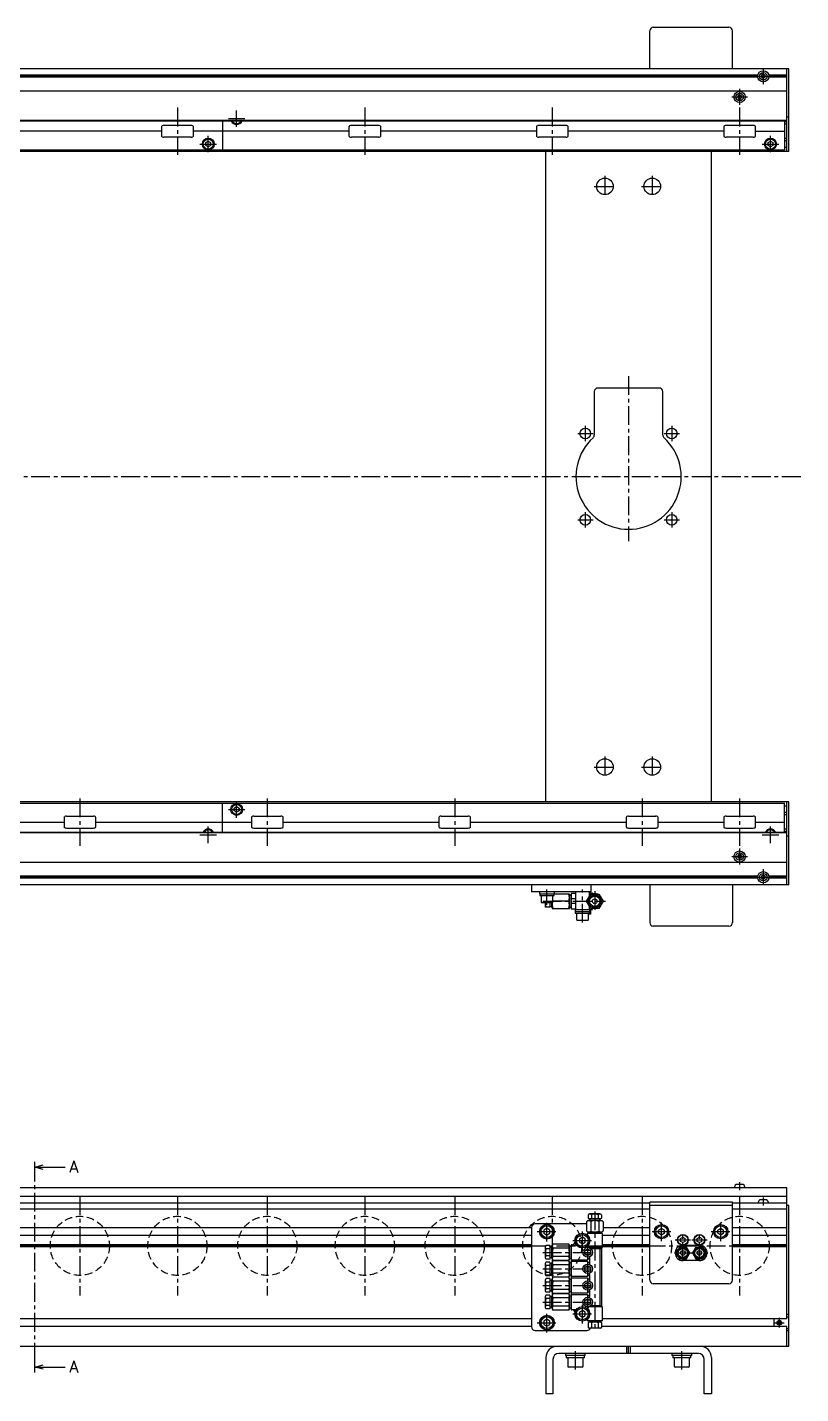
# Model space of a CAD drawing. Extents: x -10 to 4174, y -8 to 1201.
# Drawn here: x 2663 to 3317, y 28 to 1183 of the extents above; entities that cross this region are included whole.
import ezdxf

# ---------------------------------------------------------------- set-up
doc = ezdxf.new("R2010")
doc.units = 0
doc.header["$LTSCALE"] = 0.5
doc.linetypes.add('CENTER', pattern=[50.8, 31.75, -6.35, 6.35, -6.35])
doc.linetypes.add('DASHED', pattern=[19.05, 12.7, -6.35])
for name, color, linetype in [('MSM_CENTER', 1, 'CENTER'), ('MSM_CONTINUOUS', 7, 'CONTINUOUS'), ('MSM_DASHED', 4, 'DASHED'), ('MSM_PART_NUMBER', 7, 'CONTINUOUS')]:
    doc.layers.add(name, color=color, linetype=linetype)
doc.styles.get("Standard").update_dxf_attribs({"font": 'txt.shx', "height": 10, "bigfont": 'bigfont.shx'})

# ---------------------------------------------------------------- blocks, each defined once
blk = doc.blocks.new('*U88')
at = {"layer": 'MSM_PART_NUMBER'}
blk.add_text('A', height=10, dxfattribs=at).set_placement((2698.2, 214.9))
blk = doc.blocks.new('*U89')
at = {"layer": 'MSM_PART_NUMBER'}
blk.add_text('A', height=10, dxfattribs=at).set_placement((2698.2, 45.9))

msp = doc.modelspace()

# ---------------------------------------------------------------- linework, layer by layer
at = {"layer": 'MSM_CENTER'}
for p, q in [((3285.1, 1148.8), (3285.1, 1135.3)), ((3278.4, 1142), (3291.9, 1142)), ((3258.4, 1124.5), (3271.9, 1124.5)), ((3265.1, 1131.3), (3265.1, 1117.8)), ((2789.6, 1115.5), (2789.6, 1075.5)), ((2839.7, 1099.2), (2839.7, 1113.2)), ((2948.1, 1115.5), (2948.1, 1075.5)), ((3106.6, 1115.5), (3106.6, 1075.5)), ((3265.1, 1115.5), (3265.1, 1075.5)), ((2832.7, 1106.2), (2846.7, 1106.2)), ((2815.7, 1077.7), (2815.7, 1091.7)), ((3291.2, 1077.7), (3291.2, 1091.7)), ((2808.7, 1084.7), (2822.7, 1084.7)), ((3284.2, 1084.7), (3298.2, 1084.7)), ((3151.2, 1057.9), (3151.2, 1039.9)), ((3191.2, 1057.9), (3191.2, 1039.9)), ((3142.2, 1048.9), (3160.2, 1048.9)), ((3182.2, 1048.9), (3200.2, 1048.9)), ((3171.2, 888.4), (3171.2, 748.9)), ((3134.6, 846.4), (3134.6, 833.4)), ((3207.7, 846.4), (3207.7, 833.4)), ((3128.2, 839.9), (3141.2, 839.9)), ((3201.2, 839.9), (3214.2, 839.9)), ((3316.8, 803.4), (359.7, 803.4)), ((3128.2, 766.9), (3141.2, 766.9)), ((3134.6, 773.4), (3134.6, 760.4)), ((3201.2, 766.9), (3214.2, 766.9)), ((3207.7, 773.4), (3207.7, 760.4)), ((3151.2, 566.9), (3151.2, 548.9)), ((3191.2, 566.9), (3191.2, 548.9)), ((3142.2, 557.9), (3160.2, 557.9)), ((3182.2, 557.9), (3200.2, 557.9)), ((2707.1, 531.3), (2707.1, 491.3)), ((2832.7, 522), (2846.7, 522)), ((2839.7, 515), (2839.7, 529)), ((2865.6, 531.3), (2865.6, 491.3)), ((3024.1, 531.3), (3024.1, 491.3)), ((3182.6, 531.3), (3182.6, 491.3)), ((3265.1, 531.3), (3265.1, 491.3)), ((2808.7, 500.5), (2822.7, 500.5)), ((2815.7, 493.5), (2815.7, 507.5)), ((3284.2, 500.5), (3298.2, 500.5)), ((3291.2, 493.5), (3291.2, 507.5)), ((3265.1, 489), (3265.1, 475.5)), ((3258.4, 482.2), (3271.9, 482.2)), ((3278.4, 464.7), (3291.9, 464.7)), ((3285.1, 471.5), (3285.1, 458)), ((3102.1, 441.3), (3102.1, 454.4)), ((3132.1, 426.3), (3132.1, 454.4)), ((3142.6, 452.9), (3142.6, 435.9)), ((3098.6, 444.4), (3151.6, 444.4)), ((2669.1, 55), (2669.1, 215)), ((3265.1, 206.8), (3265.1, 200)), ((2707.1, 195), (2707.1, 111)), ((2789.6, 195), (2789.6, 111)), ((2865.6, 195), (2865.6, 111)), ((2948.1, 195), (2948.1, 111)), ((3024.1, 195), (3024.1, 111)), ((3106.6, 195), (3106.6, 111)), ((3182.6, 195), (3182.6, 111)), ((3265.1, 195), (3265.1, 111)), ((3285.1, 193.8), (3285.1, 187)), ((3142.6, 182), (3142.6, 81.5)), ((3093.9, 165), (3110.4, 165)), ((3102.1, 156.7), (3102.1, 173.3)), ((3132.1, 149.2), (3132.1, 165.8)), ((3191, 165), (3207.2, 165)), ((3199.1, 156.9), (3199.1, 173.1)), ((3217.1, 140), (3217.1, 164.6)), ((3231.1, 140), (3231.1, 164.6)), ((3241, 165), (3257.2, 165)), ((3249.1, 156.9), (3249.1, 173.1)), ((367.1, 153), (3307.1, 153)), ((3123.9, 157.5), (3140.4, 157.5)), ((3136.6, 141.5), (3136.6, 153.5)), ((3210.6, 158), (3223.7, 158)), ((3224.6, 158), (3237.7, 158)), ((3098.6, 147.5), (3142.6, 147.5)), ((3136.6, 127.5), (3136.6, 139.5)), ((3210.1, 147), (3238.2, 147)), ((3098.6, 133.5), (3142.6, 133.5)), ((3098.6, 119.5), (3142.6, 119.5)), ((3136.6, 113.5), (3136.6, 125.5)), ((3098.6, 105.5), (3142.6, 105.5)), ((3136.6, 99.5), (3136.6, 111.5)), ((3102.1, 79.7), (3102.1, 96.3)), ((3123.9, 95.5), (3140.4, 95.5)), ((3132.1, 87.2), (3132.1, 103.8)), ((3093.9, 88), (3110.4, 88)), ((3294.7, 88), (3302.7, 88)), ((3298.7, 84), (3298.7, 92)), ((3126.2, 48.4), (3126.2, 64)), ((3216.2, 48.4), (3216.2, 64))]:
    msp.add_line(p, q, dxfattribs=at)
at = {"layer": 'MSM_CONTINUOUS'}
for p, q in [((3189.1, 1148.4), (3189.1, 1180.4)), ((3192.1, 1183.4), (3256.1, 1183.4)), ((3259.1, 1148.4), (3259.1, 1180.4)), ((3306.7, 1148.4), (370.6, 1148.4)), ((3305.1, 1148.3), (372.1, 1148.3)), ((3305.1, 1078.4), (3305.1, 1148.4)), ((3306.7, 1078.4), (3306.7, 1148.4)), ((3280.5, 1142.9), (396.8, 1142.9)), ((3280.5, 1141.2), (396.8, 1141.2)), ((3280.4, 1142), (396.9, 1142)), ((3285.1, 1143.8), (3283.7, 1142.9)), ((3283.7, 1142.9), (3283.7, 1141.2)), ((3283.7, 1141.2), (3285.1, 1140.3)), ((3286.7, 1142.9), (3285.1, 1143.8)), ((3285.1, 1140.3), (3286.7, 1141.2)), ((3286.7, 1141.2), (3286.7, 1142.9)), ((3305.1, 1142.9), (3289.8, 1142.9)), ((3305.1, 1141.2), (3289.8, 1141.2)), ((3305.1, 1142), (3289.9, 1142)), ((3305.1, 1129.5), (372.1, 1129.5)), ((3264.3, 1126), (3263.4, 1124.5)), ((3263.4, 1124.5), (3264.3, 1123)), ((3264.3, 1126), (3266, 1126)), ((3264.3, 1123), (3266, 1123)), ((3266.9, 1124.5), (3266, 1126)), ((3266, 1123), (3266.9, 1124.5)), ((3305.1, 1104.1), (372.1, 1104.1)), ((3305.1, 1104.5), (422.2, 1104.5)), ((2776.2, 1099.5), (2776.2, 1091.5)), ((2801.1, 1100.5), (2778.2, 1100.5)), ((2803.1, 1091.5), (2803.1, 1099.5)), ((2827.7, 1104.1), (2827.7, 1079.4)), ((2839.7, 1103.9), (2839.3, 1104.1)), ((2840, 1104.1), (2839.7, 1103.9)), ((2934.7, 1099.5), (2934.7, 1091.5)), ((2959.6, 1100.5), (2936.7, 1100.5)), ((2961.6, 1091.5), (2961.6, 1099.5)), ((3093.2, 1099.5), (3093.2, 1091.5)), ((3118.1, 1100.5), (3095.2, 1100.5)), ((3120.1, 1091.5), (3120.1, 1099.5)), ((3251.7, 1099.5), (3251.7, 1091.5)), ((3276.6, 1100.5), (3253.7, 1100.5)), ((3278.6, 1091.5), (3278.6, 1099.5)), ((3303.2, 1104.1), (3303.2, 1079.4)), ((3305.1, 1103.4), (3303.2, 1103.4)), ((3305.1, 1101.4), (3303.2, 1101.4)), ((3306.7, 1107.4), (3305.1, 1107.4)), ((2776.2, 1095.5), (2644.6, 1095.5)), ((2801.1, 1090.5), (2778.2, 1090.5)), ((2934.7, 1095.5), (2803.1, 1095.5)), ((2813.7, 1085.9), (2815.7, 1087.1)), ((2815.7, 1087.1), (2817.7, 1085.9)), ((2959.6, 1090.5), (2936.7, 1090.5)), ((3093.2, 1095.5), (2961.6, 1095.5)), ((3118.1, 1090.5), (3095.2, 1090.5)), ((3251.7, 1095.5), (3120.1, 1095.5)), ((3276.6, 1090.5), (3253.7, 1090.5)), ((3278.6, 1095.5), (3303.2, 1095.5)), ((3289.2, 1085.9), (3291.2, 1087.1)), ((3291.2, 1087.1), (3293.2, 1085.9)), ((3305.1, 1089.4), (3303.2, 1089.4)), ((3305.1, 1087.4), (3303.2, 1087.4)), ((3303.2, 1079.4), (450.2, 1079.4)), ((3306.7, 1078.4), (450.2, 1078.4)), ((2813.7, 1083.6), (2813.7, 1085.9)), ((2815.7, 1082.4), (2813.7, 1083.6)), ((2817.7, 1083.6), (2815.7, 1082.4)), ((2817.7, 1085.9), (2817.7, 1083.6)), ((3101.2, 528.4), (3101.2, 1078.4)), ((3241.2, 528.4), (3241.2, 1078.4)), ((3289.2, 1083.6), (3289.2, 1085.9)), ((3291.2, 1082.4), (3289.2, 1083.6)), ((3293.2, 1083.6), (3291.2, 1082.4)), ((3293.2, 1085.9), (3293.2, 1083.6)), ((3305.1, 1081.9), (3303.2, 1081.9)), ((3197.2, 878.4), (3145.2, 878.4)), ((3142.2, 875.4), (3142.2, 838.5)), ((3200.2, 838.5), (3200.2, 875.4)), ((3306.7, 528.4), (450.2, 528.4)), ((450.2, 527.4), (3303.2, 527.4)), ((2827.7, 502.6), (2827.7, 527.4)), ((2837.7, 523.2), (2839.7, 524.4)), ((2837.7, 520.9), (2837.7, 523.2)), ((2839.7, 519.7), (2837.7, 520.9)), ((2839.7, 524.4), (2841.7, 523.2)), ((2841.7, 520.9), (2839.7, 519.7)), ((2841.7, 523.2), (2841.7, 520.9)), ((3303.2, 502.6), (3303.2, 527.4)), ((3305.1, 524.9), (3303.2, 524.9)), ((3305.1, 458.4), (3305.1, 528.4)), ((3306.7, 458.4), (3306.7, 528.4)), ((2562.1, 511.3), (2693.7, 511.3)), ((2693.7, 515.3), (2693.7, 507.3)), ((2695.7, 516.3), (2718.6, 516.3)), ((2720.6, 507.3), (2720.6, 515.3)), ((2720.6, 511.3), (2852.2, 511.3)), ((2852.2, 515.3), (2852.2, 507.3)), ((2854.2, 516.3), (2877.1, 516.3)), ((2879.1, 507.3), (2879.1, 515.3)), ((2879.1, 511.3), (3010.7, 511.3)), ((3010.7, 515.3), (3010.7, 507.3)), ((3012.7, 516.3), (3035.6, 516.3)), ((3037.6, 507.3), (3037.6, 515.3)), ((3037.6, 511.3), (3169.2, 511.3)), ((3169.2, 515.3), (3169.2, 507.3)), ((3171.2, 516.3), (3194.1, 516.3)), ((3196.1, 507.3), (3196.1, 515.3)), ((3196.1, 511.3), (3251.7, 511.3)), ((3251.7, 515.3), (3251.7, 507.3)), ((3253.7, 516.3), (3276.6, 516.3)), ((3278.6, 507.3), (3278.6, 515.3)), ((3278.6, 511.3), (3303.2, 511.3)), ((3305.1, 519.4), (3303.2, 519.4)), ((3305.1, 517.4), (3303.2, 517.4)), ((3305.1, 502.6), (372.1, 502.6)), ((3305.1, 502.2), (422.2, 502.2)), ((2695.7, 506.3), (2718.6, 506.3)), ((2815.3, 502.6), (2815.7, 502.9)), ((2815.7, 502.9), (2816, 502.6)), ((2854.2, 506.3), (2877.1, 506.3)), ((3012.7, 506.3), (3035.6, 506.3)), ((3171.2, 506.3), (3194.1, 506.3)), ((3253.7, 506.3), (3276.6, 506.3)), ((3290.8, 502.6), (3291.2, 502.9)), ((3291.2, 502.9), (3291.5, 502.6)), ((3305.1, 505.4), (3303.2, 505.4)), ((3305.1, 503.4), (3303.2, 503.4)), ((3306.7, 499.4), (3305.1, 499.4)), ((3305.1, 477.2), (372.1, 477.2)), ((3264.3, 483.7), (3263.4, 482.2)), ((3263.4, 482.2), (3264.3, 480.7)), ((3266, 483.7), (3264.3, 483.7)), ((3266, 480.7), (3264.3, 480.7)), ((3266.9, 482.2), (3266, 483.7)), ((3266, 480.7), (3266.9, 482.2)), ((3280.5, 465.6), (396.8, 465.6)), ((3280.5, 463.9), (396.8, 463.9)), ((3280.4, 464.7), (396.9, 464.7)), ((3285.1, 466.5), (3283.7, 465.6)), ((3283.7, 465.6), (3283.7, 463.9)), ((3283.7, 463.9), (3285.1, 463)), ((3286.7, 465.6), (3285.1, 466.5)), ((3285.1, 463), (3286.7, 463.9)), ((3286.7, 463.9), (3286.7, 465.6)), ((3305.1, 465.6), (3289.8, 465.6)), ((3305.1, 463.9), (3289.8, 463.9)), ((3305.1, 464.7), (3289.9, 464.7)), ((3306.7, 458.4), (370.6, 458.4)), ((3305.1, 458.4), (372.1, 458.4)), ((3089.1, 458.4), (3089.1, 452.4)), ((3139.2, 452.4), (3089.1, 452.4)), ((3095.9, 452.4), (3095.9, 450.8)), ((3095.9, 450.8), (3108.4, 450.8)), ((3096.1, 450.8), (3096.1, 449.3)), ((3108.3, 449.3), (3108.3, 450.8)), ((3108.4, 450.8), (3108.4, 452.4)), ((3126.2, 450.9), (3122.6, 450.9)), ((3122.6, 450.9), (3122.6, 437.9)), ((3126.2, 452.4), (3126.2, 437.4)), ((3138.2, 448.6), (3138.2, 452.4)), ((3138.2, 451.4), (3140.7, 451.4)), ((3139.2, 458.4), (3139.2, 452.4)), ((3140.7, 450.6), (3140.7, 451.4)), ((3189.1, 458.4), (3189.1, 426.4)), ((3259.1, 458.4), (3259.1, 426.4)), ((3096.1, 449.3), (3108.3, 449.3)), ((3097.2, 449.3), (3097.2, 443.8)), ((3097.7, 443.3), (3106.6, 443.3)), ((3100.6, 443.3), (3100.6, 440)), ((3104.6, 439.4), (3100.8, 439.4)), ((3104.6, 443.3), (3104.6, 439.4)), ((3104.6, 440.1), (3106.1, 440.1)), ((3106.1, 443.3), (3106.1, 439.4)), ((3106.1, 439.4), (3106.6, 439.4)), ((3106.6, 443.3), (3106.6, 438.4)), ((3107.2, 443.8), (3107.2, 449.3)), ((3120.6, 444.4), (3107.2, 444.4)), ((3121.1, 450.4), (3108.3, 450.4)), ((3121.1, 450.4), (3121.1, 438.4)), ((3122.6, 449.4), (3121.1, 449.4)), ((3121.1, 439.4), (3122.6, 439.4)), ((3126.2, 446.4), (3122.6, 446.4)), ((3126.2, 442.4), (3122.6, 442.4)), ((3135.7, 444.4), (3139.2, 450.4)), ((3139.2, 438.4), (3135.7, 444.4)), ((3136.9, 444.4), (3139.8, 449.4)), ((3139.8, 439.4), (3136.9, 444.4)), ((3138.2, 437.4), (3138.2, 440.2)), ((3139.2, 450.4), (3146.1, 450.4)), ((3139.8, 449.4), (3145.5, 449.4)), ((3145.5, 439.4), (3139.8, 439.4)), ((3145.5, 449.4), (3148.4, 444.4)), ((3148.4, 444.4), (3145.5, 439.4)), ((3146.1, 450.4), (3149.6, 444.4)), ((3149.6, 444.4), (3146.1, 438.4)), ((3106.6, 438.4), (3121.1, 438.4)), ((3122.6, 437.9), (3126.2, 437.9)), ((3125.9, 437.4), (3140.7, 437.4)), ((3125.9, 437.4), (3125.9, 435.8)), ((3125.9, 435.8), (3138.4, 435.8)), ((3126.1, 435.8), (3126.1, 434.3)), ((3126.1, 434.3), (3138.2, 434.3)), ((3127.2, 434.3), (3127.2, 428.9)), ((3127.8, 428.3), (3136.6, 428.3)), ((3137.2, 428.9), (3137.2, 434.3)), ((3139.2, 433.4), (3137.2, 433.4)), ((3138.2, 434.3), (3138.2, 435.8)), ((3138.4, 435.8), (3138.4, 437.4)), ((3138.4, 436.4), (3138.6, 436.4)), ((3138.6, 433.4), (3138.6, 436.4)), ((3146.1, 438.4), (3139.2, 438.4)), ((3139.2, 433.4), (3139.2, 437.4)), ((3140.7, 437.4), (3140.7, 438.4)), ((3256.1, 423.4), (3192.1, 423.4)), ((2669.1, 215), (2669.1, 224)), ((2669.1, 219.5), (2676.1, 221.4)), ((2669.1, 219.5), (2694.8, 219.5)), ((2676.1, 217.6), (2669.1, 219.5)), ((3305.1, 202), (372.1, 202)), ((3268.3, 204.8), (3262, 204.8)), ((3305.1, 91.3), (3305.1, 202)), ((3305.1, 194.6), (674.3, 194.6)), ((3189.1, 189), (676.5, 189)), ((3259.1, 190), (3189.1, 190)), ((3189.1, 124), (3189.1, 190)), ((3259.1, 187), (3189.1, 187)), ((3259.1, 124), (3259.1, 190)), ((3305.1, 189), (3259.1, 189)), ((3288.3, 191.8), (3282, 191.8)), ((3306.7, 187), (3305.1, 187)), ((3306.7, 68), (3306.7, 187)), ((3189.1, 184), (678.5, 184)), ((3135.7, 173.5), (3135.7, 165.5)), ((3136.9, 179.2), (3136.9, 176.3)), ((3147.8, 174.5), (3137.4, 174.5)), ((3147, 180), (3138.2, 180)), ((3138.4, 176), (3138.4, 174.5)), ((3138.4, 176), (3146.9, 176)), ((3139.2, 173.5), (3139.2, 165.5)), ((3139.8, 179.2), (3139.8, 176.3)), ((3145.5, 179.2), (3145.5, 176.3)), ((3146.1, 173.5), (3146.1, 165.5)), ((3146.9, 174.5), (3146.9, 176)), ((3148.4, 179.2), (3148.4, 176.3)), ((3149.6, 173.5), (3149.6, 165.5)), ((3305.1, 184), (3259.1, 184)), ((3089.1, 168.2), (667.1, 168.2)), ((3089.1, 168.5), (3089.1, 84.5)), ((3135.7, 171.5), (3092.1, 171.5)), ((3102.1, 167.9), (3099.6, 166.4)), ((3099.6, 166.4), (3099.6, 163.6)), ((3099.6, 163.6), (3102.1, 162.1)), ((3104.6, 166.4), (3102.1, 167.9)), ((3102.1, 162.1), (3104.6, 163.6)), ((3104.6, 163.6), (3104.6, 166.4)), ((3136.1, 163.5), (3136.1, 162.3)), ((3149.1, 163.5), (3136.1, 163.5)), ((3147.8, 164.5), (3137.4, 164.5)), ((3137.6, 164.5), (3137.6, 163.5)), ((3147.6, 163.5), (3147.6, 164.5)), ((3149.1, 151.5), (3149.1, 163.5)), ((3189.1, 168.2), (3149.6, 168.2)), ((3196.6, 166.4), (3199.1, 167.9)), ((3196.6, 163.6), (3196.6, 166.4)), ((3199.1, 162.1), (3196.6, 163.6)), ((3199.1, 167.9), (3201.6, 166.4)), ((3201.6, 163.6), (3199.1, 162.1)), ((3201.6, 163.6), (3201.6, 166.4)), ((3246.6, 166.4), (3249.1, 167.9)), ((3246.6, 163.6), (3246.6, 166.4)), ((3249.1, 162.1), (3246.6, 163.6)), ((3249.1, 167.9), (3251.6, 166.4)), ((3251.6, 163.6), (3249.1, 162.1)), ((3251.6, 163.6), (3251.6, 166.4)), ((3305.1, 168.2), (3259.1, 168.2)), ((3089.1, 161.8), (682.1, 161.8)), ((3089.1, 153.9), (682.1, 153.9)), ((3089.1, 153), (682.1, 153)), ((3089.1, 152.1), (682.1, 152.1)), ((3100.6, 151.9), (3100.6, 143.1)), ((3104.6, 153.3), (3101.4, 153.3)), ((3104.6, 150.4), (3101.4, 150.4)), ((3104.6, 153.3), (3104.6, 141.7)), ((3106.1, 151.8), (3104.6, 151.8)), ((3106.6, 152.5), (3106.1, 152.5)), ((3106.1, 152.5), (3106.1, 142.5)), ((3107.2, 154.4), (3106.6, 153.5)), ((3106.6, 153.5), (3106.6, 141.5)), ((3120.6, 154.4), (3107.2, 154.4)), ((3120.6, 151), (3107.2, 151)), ((3121.1, 153.5), (3120.6, 154.4)), ((3121.1, 153.5), (3121.1, 141.5)), ((3122.6, 152.5), (3121.1, 152.5)), ((3122.6, 154), (3122.6, 99)), ((3123.1, 154), (3122.6, 154)), ((3127.2, 153.7), (3122.6, 153.7)), ((3132.1, 160.4), (3129.6, 158.9)), ((3129.6, 158.9), (3129.6, 156.1)), ((3129.6, 156.1), (3132.1, 154.6)), ((3134.6, 158.9), (3132.1, 160.4)), ((3132.1, 154.6), (3134.6, 156.1)), ((3134.6, 156.1), (3134.6, 158.9)), ((3136.4, 153), (3136.4, 151.5)), ((3137.5, 151.5), (3137.7, 151.4)), ((3149.1, 151.5), (3137.5, 151.5)), ((3147.2, 150.6), (3139.1, 150.6)), ((3147.2, 150.6), (3148.6, 151.4)), ((3147.2, 102.4), (3147.2, 150.6)), ((3148.6, 101.6), (3148.6, 151.4)), ((3148.7, 151.2), (3149.1, 151.5)), ((3189.1, 161.8), (3149.1, 161.8)), ((3189.1, 153.9), (3149.1, 153.9)), ((3189.1, 153), (3149.1, 153)), ((3189.1, 152.1), (3149.1, 152.1)), ((3214.2, 152), (3211.3, 147)), ((3211.6, 150.5), (3211.6, 147.5)), ((3212.5, 147), (3214.8, 151)), ((3220.1, 152), (3214.2, 152)), ((3214.8, 151), (3219.5, 151)), ((3215.1, 159.2), (3217.1, 160.3)), ((3215.1, 156.8), (3215.1, 159.2)), ((3217.1, 155.7), (3215.1, 156.8)), ((3217.1, 160.3), (3219.1, 159.2)), ((3219.1, 156.8), (3217.1, 155.7)), ((3218.1, 153.5), (3230.2, 153.5)), ((3219.1, 156.8), (3219.1, 159.2)), ((3219.5, 151), (3221.8, 147)), ((3223, 147), (3220.1, 152)), ((3228.2, 152), (3225.3, 147)), ((3226.5, 147), (3228.8, 151)), ((3234.1, 152), (3228.2, 152)), ((3228.8, 151), (3233.5, 151)), ((3229.1, 159.2), (3231.1, 160.3)), ((3229.1, 156.8), (3229.1, 159.2)), ((3231.1, 155.7), (3229.1, 156.8)), ((3231.1, 160.3), (3233.1, 159.2)), ((3233.1, 156.8), (3231.1, 155.7)), ((3233.1, 156.8), (3233.1, 159.2)), ((3233.5, 151), (3235.8, 147)), ((3237, 147), (3234.1, 152)), ((3236.6, 147.5), (3236.6, 150.5)), ((3305.1, 161.8), (3259.1, 161.8)), ((3305.1, 153.9), (3259.1, 153.9)), ((3305.1, 153), (3259.1, 153)), ((3305.1, 152.1), (3259.1, 152.1)), ((3104.6, 144.6), (3101.4, 144.6)), ((3104.6, 141.7), (3101.4, 141.7)), ((3104.6, 139.3), (3101.4, 139.3)), ((3104.6, 143.3), (3106.1, 143.3)), ((3104.6, 139.3), (3104.6, 127.7)), ((3106.1, 142.5), (3106.6, 142.5)), ((3106.6, 141.5), (3107.2, 140.6)), ((3107.2, 140.4), (3106.6, 139.5)), ((3106.6, 139.5), (3106.6, 127.5)), ((3120.6, 144), (3107.2, 144)), ((3120.6, 140.6), (3107.2, 140.6)), ((3120.6, 140.4), (3107.2, 140.4)), ((3120.6, 140.6), (3121.1, 141.5)), ((3121.1, 139.5), (3120.6, 140.4)), ((3121.1, 142.5), (3122.6, 142.5)), ((3121.1, 139.5), (3121.1, 127.5)), ((3122.6, 141.3), (3136.4, 141.3)), ((3136.4, 139.7), (3122.6, 139.7)), ((3138.6, 149), (3134.6, 149)), ((3134.6, 146), (3138.6, 146)), ((3136.4, 143.5), (3136.4, 141.3)), ((3136.4, 139.7), (3136.4, 137.5)), ((3138.5, 143.9), (3138.1, 142.9)), ((3138.1, 142.9), (3138.1, 138.1)), ((3211.3, 147), (3214.2, 142)), ((3211.6, 146.5), (3211.6, 143.5)), ((3214.8, 143), (3212.5, 147)), ((3214.2, 142), (3220.1, 142)), ((3219.5, 143), (3214.8, 143)), ((3231.1, 140.5), (3217.1, 140.5)), ((3221.8, 147), (3219.5, 143)), ((3220.1, 142), (3223, 147)), ((3225.3, 147), (3228.2, 142)), ((3228.8, 143), (3226.5, 147)), ((3228.2, 142), (3234.1, 142)), ((3233.5, 143), (3228.8, 143)), ((3235.8, 147), (3233.5, 143)), ((3234.1, 142), (3237, 147)), ((3237, 149.8), (3236.6, 149.5)), ((3236.6, 143.5), (3236.6, 146.5)), ((3236.7, 149.8), (3236.9, 150)), ((3100.6, 137.9), (3100.6, 129.1)), ((3104.6, 136.4), (3101.4, 136.4)), ((3104.6, 130.6), (3101.4, 130.6)), ((3104.6, 127.7), (3101.4, 127.7)), ((3106.1, 137.8), (3104.6, 137.8)), ((3104.6, 129.3), (3106.1, 129.3)), ((3106.6, 138.5), (3106.1, 138.5)), ((3106.1, 138.5), (3106.1, 128.5)), ((3106.1, 128.5), (3106.6, 128.5)), ((3106.6, 127.5), (3107.2, 126.6)), ((3120.6, 137), (3107.2, 137)), ((3120.6, 130), (3107.2, 130)), ((3120.6, 126.6), (3121.1, 127.5)), ((3122.6, 138.5), (3121.1, 138.5)), ((3121.1, 128.5), (3122.6, 128.5)), ((3122.6, 127.3), (3136.4, 127.3)), ((3138.6, 135), (3134.6, 135)), ((3134.6, 132), (3138.6, 132)), ((3136.4, 129.5), (3136.4, 127.3)), ((3138.1, 128.9), (3138.1, 124.1)), ((3100.6, 123.9), (3100.6, 115.1)), ((3104.6, 125.3), (3101.4, 125.3)), ((3104.6, 122.4), (3101.4, 122.4)), ((3104.6, 116.6), (3101.4, 116.6)), ((3104.6, 125.3), (3104.6, 113.7)), ((3106.1, 123.8), (3104.6, 123.8)), ((3106.6, 124.5), (3106.1, 124.5)), ((3106.1, 124.5), (3106.1, 114.5)), ((3107.2, 126.4), (3106.6, 125.5)), ((3106.6, 125.5), (3106.6, 113.5)), ((3120.6, 126.6), (3107.2, 126.6)), ((3120.6, 126.4), (3107.2, 126.4)), ((3120.6, 123), (3107.2, 123)), ((3120.6, 116), (3107.2, 116)), ((3121.1, 125.5), (3120.6, 126.4)), ((3121.1, 125.5), (3121.1, 113.5)), ((3122.6, 124.5), (3121.1, 124.5)), ((3136.4, 125.7), (3122.6, 125.7)), ((3138.6, 121), (3134.6, 121)), ((3134.6, 118), (3138.6, 118)), ((3136.4, 125.7), (3136.4, 123.5)), ((3256.1, 121), (3192.1, 121)), ((3100.6, 109.9), (3100.6, 101.1)), ((3104.6, 113.7), (3101.4, 113.7)), ((3104.6, 111.3), (3101.4, 111.3)), ((3104.6, 108.4), (3101.4, 108.4)), ((3104.6, 115.3), (3106.1, 115.3)), ((3104.6, 111.3), (3104.6, 99.7)), ((3106.1, 109.8), (3104.6, 109.8)), ((3106.1, 114.5), (3106.6, 114.5)), ((3106.6, 110.5), (3106.1, 110.5)), ((3106.1, 110.5), (3106.1, 100.5)), ((3106.6, 113.5), (3107.2, 112.6)), ((3107.2, 112.4), (3106.6, 111.5)), ((3106.6, 111.5), (3106.6, 99.5)), ((3120.6, 112.6), (3107.2, 112.6)), ((3120.6, 112.4), (3107.2, 112.4)), ((3120.6, 109), (3107.2, 109)), ((3120.6, 112.6), (3121.1, 113.5)), ((3121.1, 111.5), (3120.6, 112.4)), ((3121.1, 114.5), (3122.6, 114.5)), ((3121.1, 111.5), (3121.1, 99.5)), ((3122.6, 110.5), (3121.1, 110.5)), ((3122.6, 113.3), (3136.4, 113.3)), ((3136.4, 111.7), (3122.6, 111.7)), ((3138.6, 107), (3134.6, 107)), ((3134.6, 104), (3138.6, 104)), ((3136.4, 115.5), (3136.4, 113.3)), ((3136.4, 111.7), (3136.4, 109.5)), ((3138.1, 114.9), (3138.1, 110.1)), ((3104.6, 102.6), (3101.4, 102.6)), ((3104.6, 99.7), (3101.4, 99.7)), ((3104.6, 101.3), (3106.1, 101.3)), ((3106.1, 100.5), (3106.6, 100.5)), ((3106.6, 99.5), (3107.2, 98.6)), ((3120.6, 102), (3107.2, 102)), ((3120.6, 98.6), (3107.2, 98.6)), ((3120.6, 98.6), (3121.1, 99.5)), ((3121.1, 100.5), (3122.6, 100.5)), ((3122.6, 99.3), (3127.2, 99.3)), ((3122.6, 99), (3123.1, 99)), ((3132.1, 98.4), (3129.6, 96.9)), ((3129.6, 96.9), (3129.6, 94.1)), ((3129.6, 94.1), (3132.1, 92.6)), ((3134.6, 96.9), (3132.1, 98.4)), ((3132.1, 92.6), (3134.6, 94.1)), ((3134.6, 94.1), (3134.6, 96.9)), ((3136.4, 101.5), (3136.4, 100)), ((3137.5, 101.5), (3137.7, 101.6)), ((3149.1, 101.5), (3137.5, 101.5)), ((3147.2, 102.4), (3139.1, 102.4)), ((3148.6, 101.6), (3147.2, 102.4)), ((3149.1, 101.5), (3148.6, 101.8)), ((3149.1, 89.5), (3149.1, 101.5)), ((3306.7, 95), (3305.1, 95)), ((3305.1, 93), (3306.7, 93)), ((3089.1, 84.8), (679.6, 84.8)), ((3089.1, 91.3), (682.1, 91.3)), ((3092.1, 81.5), (3136.1, 81.5)), ((3102.1, 90.9), (3099.6, 89.4)), ((3099.6, 89.4), (3099.6, 86.6)), ((3099.6, 86.6), (3102.1, 85.1)), ((3104.6, 89.4), (3102.1, 90.9)), ((3102.1, 85.1), (3104.6, 86.6)), ((3104.6, 86.6), (3104.6, 89.4)), ((3136.1, 90.7), (3136.1, 89.5)), ((3149.1, 89.5), (3136.1, 89.5)), ((3137.6, 88.5), (3136.9, 88.1)), ((3136.9, 88.1), (3136.9, 83.9)), ((3136.9, 83.9), (3137.6, 83.5)), ((3137.6, 89.5), (3137.6, 88.5)), ((3147.6, 88.5), (3137.6, 88.5)), ((3147.6, 83.5), (3137.6, 83.5)), ((3139.8, 88.1), (3139.8, 83.9)), ((3145.5, 88.1), (3145.5, 83.9)), ((3147.6, 88.5), (3147.6, 89.5)), ((3148.4, 88.1), (3147.6, 88.5)), ((3147.6, 83.5), (3148.4, 83.9)), ((3148.4, 88.1), (3148.4, 83.9)), ((3305.1, 84.8), (3148.4, 84.8)), ((3305.1, 91.3), (3149.1, 91.3)), ((3294.1, 90), (3294.1, 86)), ((3298.2, 89), (3297.6, 88)), ((3297.6, 88), (3298.2, 87)), ((3299.3, 89), (3298.2, 89)), ((3298.2, 87), (3299.3, 87)), ((3299.9, 88), (3299.3, 89)), ((3299.3, 87), (3299.9, 88)), ((3305.1, 68), (3305.1, 84.8)), ((3305.1, 83), (3306.7, 83)), ((3306.7, 81), (3305.1, 81)), ((3306.7, 68), (472.1, 68)), ((3101.2, 58.5), (3101.2, 28)), ((3230.2, 62), (3112.2, 62)), ((3117.7, 62), (3117.7, 60.4)), ((3134.6, 60.4), (3117.7, 60.4)), ((3118.5, 60.4), (3118.5, 58.4)), ((3133.9, 58.4), (3118.5, 58.4)), ((3119.7, 58.4), (3119.7, 51.2)), ((3132.7, 51.2), (3132.7, 58.4)), ((3133.9, 58.4), (3133.9, 60.4)), ((3134.6, 60.4), (3134.6, 62)), ((3169.7, 62), (3169.7, 68)), ((3171.2, 62), (3171.2, 68)), ((3172.7, 62), (3172.7, 68)), ((3207.7, 62), (3207.7, 60.4)), ((3224.7, 60.4), (3207.7, 60.4)), ((3208.5, 60.4), (3208.5, 58.4)), ((3223.9, 58.4), (3208.5, 58.4)), ((3209.7, 58.4), (3209.7, 51.2)), ((3222.7, 51.2), (3222.7, 58.4)), ((3223.9, 58.4), (3223.9, 60.4)), ((3224.7, 60.4), (3224.7, 62)), ((3241.2, 58.5), (3241.2, 28)), ((2669.1, 46), (2669.1, 55)), ((2669.1, 50.5), (2676.1, 52.4)), ((2676.1, 48.6), (2669.1, 50.5)), ((2669.1, 50.5), (2694.8, 50.5)), ((3107.2, 57), (3107.2, 28)), ((3131.9, 50.4), (3120.5, 50.4)), ((3221.9, 50.4), (3210.5, 50.4)), ((3235.2, 28), (3235.2, 57)), ((3107.2, 28), (3101.2, 28)), ((3241.2, 28), (3235.2, 28))]:
    msp.add_line(p, q, dxfattribs=at)
for centre, radius in [((3285.1, 1142), 4.75), ((3285.1, 1142), 3.13), ((3265.1, 1124.5), 4.75), ((3265.1, 1124.5), 3.13), ((2815.7, 1084.7), 5), ((2815.7, 1084.7), 4.25), ((3291.2, 1084.7), 5), ((3291.2, 1084.7), 4.25), ((3151.2, 1048.9), 7), ((3191.2, 1048.9), 7), ((3134.6, 839.9), 4.5), ((3207.7, 839.9), 4.5), ((3134.6, 766.9), 4.5), ((3207.7, 766.9), 4.5), ((3151.2, 557.9), 7), ((3191.2, 557.9), 7), ((2839.7, 522), 5), ((2839.7, 522), 4.25), ((3265.1, 482.2), 4.75), ((3265.1, 482.2), 3.13), ((3285.1, 464.7), 4.75), ((3285.1, 464.7), 3.13), ((3142.6, 444.4), 4.4), ((3142.6, 444.4), 2), ((3102.1, 165), 6.25), ((3102.1, 165), 6.1), ((3102.1, 165), 5), ((3132.1, 157.5), 6.25), ((3132.1, 157.5), 6.1), ((3132.1, 157.5), 5), ((3199.1, 165), 6.1), ((3199.1, 165), 5), ((3217.1, 158), 4.6), ((3217.1, 158), 4.25), ((3231.1, 158), 4.6), ((3231.1, 158), 4.25), ((3249.1, 165), 6.1), ((3249.1, 165), 5), ((3136.6, 147.5), 4), ((3217.1, 147), 3.9), ((3231.1, 147), 3.9), ((3136.6, 147.5), 2.5), ((3217.1, 147), 2), ((3231.1, 147), 2), ((3136.6, 133.5), 4), ((3136.6, 133.5), 2.5), ((3136.6, 119.5), 4), ((3136.6, 119.5), 2.5), ((3136.6, 105.5), 4), ((3136.6, 105.5), 2.5), ((3102.1, 88), 6.25), ((3102.1, 88), 6.1), ((3102.1, 88), 5), ((3132.1, 95.5), 6.25), ((3132.1, 95.5), 6.1), ((3132.1, 95.5), 5), ((3298.7, 88), 2), ((3298.7, 88), 1.6)]:
    msp.add_circle(centre, radius, dxfattribs=at)
for centre, radius, start, end in [((3192.1, 1180.4), 3, 90, 180), ((3256.1, 1180.4), 3, 0, 90), ((2777.1, 1099.4), 0.882, 115.5328, 172.1027), ((2778.2, 1097.1), 3.41, 89.6687, 115.2454), ((2801.1, 1097.1), 3.41, 64.7546, 90.3313), ((2802.2, 1099.4), 0.882, 7.8973, 64.4672), ((2839.7, 1106.2), 5, 204.8346, 335.1654), ((2839.7, 1106.2), 4.25, 209.6116, 330.3884), ((2935.6, 1099.4), 0.882, 115.5328, 172.1027), ((2936.7, 1097.1), 3.41, 89.6687, 115.2454), ((2959.6, 1097.1), 3.41, 64.7546, 90.3313), ((2960.7, 1099.4), 0.882, 7.8973, 64.4672), ((3094.1, 1099.4), 0.882, 115.5328, 172.1027), ((3095.2, 1097.1), 3.41, 89.6687, 115.2454), ((3118.1, 1097.1), 3.41, 64.7546, 90.3313), ((3119.2, 1099.4), 0.882, 7.8973, 64.4672), ((3252.6, 1099.4), 0.882, 115.5328, 172.1027), ((3253.7, 1097.1), 3.41, 89.6687, 115.2454), ((3276.6, 1097.1), 3.41, 64.7546, 90.3313), ((3277.7, 1099.4), 0.882, 7.8973, 64.4672), ((2777.1, 1091.6), 0.882, 187.8973, 244.4672), ((2778.2, 1093.9), 3.41, 244.7546, 270.3313), ((2801.1, 1093.9), 3.41, 269.6687, 295.2454), ((2802.2, 1091.6), 0.882, 295.5328, 352.1027), ((2935.6, 1091.6), 0.882, 187.8973, 244.4672), ((2936.7, 1093.9), 3.41, 244.7546, 270.3313), ((2959.6, 1093.9), 3.41, 269.6687, 295.2454), ((2960.7, 1091.6), 0.882, 295.5328, 352.1027), ((3094.1, 1091.6), 0.882, 187.8973, 244.4672), ((3095.2, 1093.9), 3.41, 244.7546, 270.3313), ((3118.1, 1093.9), 3.41, 269.6687, 295.2454), ((3119.2, 1091.6), 0.882, 295.5328, 352.1027), ((3252.6, 1091.6), 0.882, 187.8973, 244.4672), ((3253.7, 1093.9), 3.41, 244.7546, 270.3313), ((3276.6, 1093.9), 3.41, 269.6687, 295.2454), ((3277.7, 1091.6), 0.882, 295.5328, 352.1027), ((3145.2, 875.4), 3, 90, 180), ((3197.2, 875.4), 3, 0, 90), ((3171.2, 803.4), 44.5, 132.3521, 47.6479), ((3139.2, 838.5), 3, 312.3521, 360), ((3203.2, 838.5), 3, 180, 227.6479), ((2694.6, 515.2), 0.882, 115.5328, 172.1027), ((2695.7, 512.9), 3.41, 89.6687, 115.2454), ((2718.6, 512.9), 3.41, 64.7546, 90.3313), ((2719.7, 515.2), 0.882, 7.8973, 64.4672), ((2853.1, 515.2), 0.882, 115.5328, 172.1027), ((2854.2, 512.9), 3.41, 89.6687, 115.2454), ((2877.1, 512.9), 3.41, 64.7546, 90.3313), ((2878.2, 515.2), 0.882, 7.8973, 64.4672), ((3011.6, 515.2), 0.882, 115.5328, 172.1027), ((3012.7, 512.9), 3.41, 89.6687, 115.2454), ((3035.6, 512.9), 3.41, 64.7546, 90.3313), ((3036.7, 515.2), 0.882, 7.8973, 64.4672), ((3170.1, 515.2), 0.882, 115.5328, 172.1027), ((3171.2, 512.9), 3.41, 89.6687, 115.2454), ((3194.1, 512.9), 3.41, 64.7546, 90.3313), ((3195.2, 515.2), 0.882, 7.8973, 64.4672), ((3252.6, 515.2), 0.882, 115.5328, 172.1027), ((3253.7, 512.9), 3.41, 89.6687, 115.2454), ((3276.6, 512.9), 3.41, 64.7546, 90.3313), ((3277.7, 515.2), 0.882, 7.8973, 64.4672), ((2694.6, 507.4), 0.882, 187.8973, 244.4672), ((2695.7, 509.7), 3.41, 244.7546, 270.3313), ((2718.6, 509.7), 3.41, 269.6687, 295.2454), ((2719.7, 507.4), 0.882, 295.5328, 352.1027), ((2815.7, 500.5), 5, 24.8346, 155.1654), ((2815.7, 500.5), 4.25, 29.6116, 150.3884), ((2853.1, 507.4), 0.882, 187.8973, 244.4672), ((2854.2, 509.7), 3.41, 244.7546, 270.3313), ((2877.1, 509.7), 3.41, 269.6687, 295.2454), ((2878.2, 507.4), 0.882, 295.5328, 352.1027), ((3011.6, 507.4), 0.882, 187.8973, 244.4672), ((3012.7, 509.7), 3.41, 244.7546, 270.3313), ((3035.6, 509.7), 3.41, 269.6687, 295.2454), ((3036.7, 507.4), 0.882, 295.5328, 352.1027), ((3170.1, 507.4), 0.882, 187.8973, 244.4672), ((3171.2, 509.7), 3.41, 244.7546, 270.3313), ((3194.1, 509.7), 3.41, 269.6687, 295.2454), ((3195.2, 507.4), 0.882, 295.5328, 352.1027), ((3252.6, 507.4), 0.882, 187.8973, 244.4672), ((3253.7, 509.7), 3.41, 244.7546, 270.3313), ((3276.6, 509.7), 3.41, 269.6687, 295.2454), ((3277.7, 507.4), 0.882, 295.5328, 352.1027), ((3291.2, 500.5), 5, 24.8346, 155.1654), ((3291.2, 500.5), 4.25, 29.6116, 150.3884), ((3142.6, 444.4), 6.5, 67.3801, 112.6199), ((3097.7, 443.8), 0.5, 180, 270), ((3102.2, 440), 1.6, 180.4356, 202.495), ((3105.7, 441.9), 4.91, 163.4223, 210.63), ((3106.6, 443.8), 0.5, 270, 0), ((3115.3, 441.4), 8.67, 166.9784, 200.2562), ((3115.3, 447.4), 8.67, 199.559, 200.2562), ((3115.3, 441.4), 8.67, 159.7438, 160.441), ((3112.5, 447.4), 8.67, 339.7438, 20.2562), ((3112.5, 441.4), 8.67, 339.7438, 20.2562), ((3142.6, 444.4), 5.2, 74.0576, 105.9424), ((3127.8, 428.9), 0.6, 180, 270), ((3136.6, 428.9), 0.6, 270, 360), ((3192.1, 426.4), 3, 180, 270), ((3256.1, 426.4), 3, 270, 0), ((3265.1, 201.1), 4.75, 129.7731, 169.0684), ((3265.2, 201.1), 4.75, 10.9316, 50.2269), ((3285.1, 188.1), 4.75, 129.7731, 169.0684), ((3285.2, 188.1), 4.75, 10.9316, 50.2269), ((3137.5, 172.5), 2, 90.1103, 149.9389), ((3137.1, 172.7), 1.53, 111.5511, 150.3652), ((3137.5, 171), 3.28, 77.03, 107.5801), ((3138.3, 178.4), 1.6, 90.4356, 150.0019), ((3138, 178.6), 1.28, 101.2367, 150.0095), ((3138.4, 179.9), 3.9, 247.3775, 270), ((3138.1, 179.5), 3.45, 249.0935, 269.3389), ((3138.3, 177.2), 2.65, 75.4682, 102.7048), ((3138.4, 179.8), 3.76, 264.4656, 290.7762), ((3137.8, 172.7), 1.56, 29.9411, 75.7684), ((3138.7, 178.6), 1.27, 30.0015, 75.5168), ((3142.6, 166.7), 7.63, 63.0096, 116.9904), ((3141.4, 177), 2.75, 97.7045, 127.8864), ((3142.6, 194.2), 18.1, 260.8193, 279.1807), ((3142.7, 169.7), 10.1, 82.1591, 98.9764), ((3143.8, 177), 2.8, 52.0333, 85.178), ((3146.6, 178.6), 1.28, 101.2367, 150.0095), ((3146.8, 179.5), 3.45, 249.0935, 269.3389), ((3147.4, 172.7), 1.53, 111.5511, 150.3652), ((3147, 177.2), 2.65, 75.4682, 102.7048), ((3147.1, 179.8), 3.76, 264.4656, 290.7762), ((3146.9, 179.9), 3.9, 270, 292.6121), ((3147.9, 171), 3.28, 77.03, 107.5801), ((3147, 178.4), 1.6, 29.9981, 89.5644), ((3147.3, 178.6), 1.27, 30.0015, 75.5168), ((3147.8, 172.5), 2, 30.0316, 89.8897), ((3148.2, 172.7), 1.56, 29.9411, 75.7684), ((3092.1, 168.5), 3, 90, 180), ((3137.5, 166.5), 2, 210.0316, 269.8897), ((3137.1, 166.3), 1.56, 209.9411, 255.7684), ((3137.4, 168), 3.28, 257.03, 287.5801), ((3137.9, 166.3), 1.53, 291.5511, 330.3652), ((3142.6, 172.3), 7.63, 243.0096, 296.9904), ((3147.5, 166.3), 1.56, 209.9411, 255.7684), ((3147.8, 168), 3.28, 257.03, 287.5801), ((3147.8, 166.5), 2, 270.1103, 329.9389), ((3148.2, 166.3), 1.53, 291.5511, 330.3652), ((3102.2, 151.9), 1.6, 119.9981, 179.5644), ((3102.1, 152.2), 1.28, 119.9905, 168.7633), ((3103.4, 151.8), 2.65, 167.2952, 194.5318), ((3102.1, 151.5), 1.27, 194.4832, 239.9985), ((3103.6, 148.7), 2.75, 142.1136, 172.2955), ((3110.1, 152.6), 3.47, 147.6436, 177.9722), ((3223.9, 155.4), 117.3, 181.3419, 181.4015), ((3110.2, 152.9), 3.56, 184.5339, 212.0949), ((3144.5, 143), 38.2, 167.9644, 172.5206), ((3117.7, 152.6), 3.47, 2.0278, 32.3564), ((3117.6, 152.9), 3.56, 327.9051, 355.4661), ((3083.3, 143), 38.2, 7.4794, 12.0356), ((3003.9, 155.4), 117.3, 358.5985, 358.6581), ((3123.1, 157), 3, 270, 344.3457), ((3124.7, 146.7), 13.7, 20.5549, 28.5018), ((3217.1, 147), 6.5, 96.3016, 270), ((3217.1, 147), 5.04, 94.0987, 145.9013), ((3217.1, 147), 5.04, 34.0987, 85.9013), ((3231.1, 147), 5.04, 94.0987, 145.9013), ((3231.1, 147), 6.5, 270, 83.6984), ((3231.1, 147), 5.04, 34.0987, 85.9013), ((3102.2, 143.1), 1.6, 180.4356, 240.0019), ((3102.2, 137.9), 1.6, 119.9981, 179.5644), ((3110.9, 147.5), 10.1, 171.0236, 187.8409), ((3102.1, 143.5), 1.28, 119.9905, 168.7633), ((3103.4, 143.2), 2.65, 167.2952, 194.5318), ((3102.1, 138.2), 1.28, 119.9905, 168.7633), ((3103.7, 146.3), 2.8, 184.822, 217.9667), ((3102.1, 142.8), 1.27, 194.4832, 239.9985), ((3115, 147.4), 8.31, 175.7914, 187.9999), ((3110.1, 142.2), 3.47, 147.6436, 177.9722), ((3223.9, 145.1), 117.3, 181.3419, 181.4015), ((3110.1, 138.6), 3.47, 147.6436, 177.9722), ((3223.9, 141.4), 117.3, 181.3419, 181.4015), ((3120.7, 148), 14.1, 187.355, 196.3931), ((3110.2, 142.5), 3.56, 184.5339, 212.0949), ((3107.1, 148), 14.1, 343.6069, 352.645), ((3117.7, 142.2), 3.47, 2.0278, 32.3564), ((3117.6, 142.5), 3.56, 327.9051, 355.4661), ((3117.7, 138.6), 3.47, 2.0278, 32.3564), ((3112.8, 147.4), 8.31, 352.0001, 4.2086), ((3003.9, 145.1), 117.3, 358.5985, 358.6581), ((3003.9, 141.4), 117.3, 358.5985, 358.6581), ((3132, 147.5), 7.64, 305.9792, 323.0464), ((3132, 133.5), 7.64, 36.9536, 54.0208), ((3217.1, 147), 5.04, 154.0987, 205.9013), ((3217.1, 147), 5.04, 214.0987, 265.9013), ((3217.1, 147), 5.04, 274.0987, 325.9013), ((3217.1, 147), 5.04, 334.0987, 25.9013), ((3231.1, 147), 5.04, 154.0987, 205.9013), ((3231.1, 147), 5.04, 214.0987, 265.9013), ((3231.1, 147), 5.04, 274.0987, 325.9013), ((3231.1, 147), 5.04, 334.0987, 25.9013), ((3102.2, 129.1), 1.6, 180.4356, 240.0019), ((3103.4, 137.8), 2.65, 167.2952, 194.5318), ((3110.9, 133.5), 10.1, 171.0236, 187.8409), ((3102.1, 129.5), 1.28, 119.9905, 168.7633), ((3103.4, 129.2), 2.65, 167.2952, 194.5318), ((3102.1, 137.5), 1.27, 194.4832, 239.9985), ((3103.6, 134.7), 2.75, 142.1136, 172.2955), ((3103.7, 132.3), 2.8, 184.822, 217.9667), ((3102.1, 128.8), 1.27, 194.4832, 239.9985), ((3115, 133.4), 8.31, 175.7914, 187.9999), ((3110.1, 128.2), 3.47, 147.6436, 177.9722), ((3223.9, 131.1), 117.3, 181.3419, 181.4015), ((3110.2, 138.9), 3.56, 184.5339, 212.0949), ((3144.5, 129), 38.2, 167.9644, 172.5206), ((3120.7, 134), 14.1, 187.355, 196.3931), ((3110.2, 128.5), 3.56, 184.5339, 212.0949), ((3117.6, 138.9), 3.56, 327.9051, 355.4661), ((3083.3, 129), 38.2, 7.4794, 12.0356), ((3107.1, 134), 14.1, 343.6069, 352.645), ((3117.7, 128.2), 3.47, 2.0278, 32.3564), ((3117.6, 128.5), 3.56, 327.9051, 355.4661), ((3112.8, 133.4), 8.31, 352.0001, 4.2086), ((3003.9, 131.1), 117.3, 358.5985, 358.6581), ((3132, 133.5), 7.64, 305.9792, 323.0464), ((2844, 25.2), 315, 20.7943, 20.9943), ((3126, 134.1), 13.1, 336.6998, 341.5116), ((3102.2, 123.9), 1.6, 119.9981, 179.5644), ((3102.1, 124.2), 1.28, 119.9905, 168.7633), ((3103.4, 123.8), 2.65, 167.2952, 194.5318), ((3110.9, 119.5), 10.1, 171.0236, 187.8409), ((3102.1, 115.5), 1.28, 119.9905, 168.7633), ((3103.4, 115.2), 2.65, 167.2952, 194.5318), ((3102.1, 123.5), 1.27, 194.4832, 239.9985), ((3103.6, 120.7), 2.75, 142.1136, 172.2955), ((3103.7, 118.3), 2.8, 184.822, 217.9667), ((3110.1, 124.6), 3.47, 147.6436, 177.9722), ((3223.9, 127.4), 117.3, 181.3419, 181.4015), ((3115, 119.4), 8.31, 175.7914, 187.9999), ((3110.1, 114.2), 3.47, 147.6436, 177.9722), ((3110.2, 124.9), 3.56, 184.5339, 212.0949), ((3144.5, 115), 38.2, 167.9644, 172.5206), ((3120.7, 120), 14.1, 187.355, 196.3931), ((3117.7, 124.6), 3.47, 2.0278, 32.3564), ((3117.6, 124.9), 3.56, 327.9051, 355.4661), ((3083.3, 115), 38.2, 7.4794, 12.0356), ((3107.1, 120), 14.1, 343.6069, 352.645), ((3117.7, 114.2), 3.47, 2.0278, 32.3564), ((3003.9, 127.4), 117.3, 358.5985, 358.6581), ((3112.8, 119.4), 8.31, 352.0001, 4.2086), ((3132, 119.5), 7.64, 36.9536, 54.0208), ((2844, 11.2), 315, 20.7943, 20.9943), ((3126, 120.1), 13.1, 336.6998, 341.5116), ((3192.1, 124), 3, 180, 270), ((3256.1, 124), 3, 270, 0), ((3102.2, 115.1), 1.6, 180.4356, 240.0019), ((3102.2, 109.9), 1.6, 119.9981, 179.5644), ((3102.1, 110.2), 1.28, 119.9905, 168.7633), ((3103.4, 109.8), 2.65, 167.2952, 194.5318), ((3110.9, 105.5), 10.1, 171.0236, 187.8409), ((3102.1, 114.8), 1.27, 194.4832, 239.9985), ((3102.1, 109.5), 1.27, 194.4832, 239.9985), ((3103.6, 106.7), 2.75, 142.1136, 172.2955), ((3103.7, 104.3), 2.8, 184.822, 217.9667), ((3223.9, 117.1), 117.3, 181.3419, 181.4015), ((3110.1, 110.6), 3.47, 147.6436, 177.9722), ((3223.9, 113.4), 117.3, 181.3419, 181.4015), ((3115, 105.4), 8.31, 175.7914, 187.9999), ((3110.2, 114.5), 3.56, 184.5339, 212.0949), ((3110.2, 110.9), 3.56, 184.5339, 212.0949), ((3144.5, 101), 38.2, 167.9644, 172.5206), ((3120.7, 106), 14.1, 187.355, 196.3931), ((3117.6, 114.5), 3.56, 327.9051, 355.4661), ((3117.7, 110.6), 3.47, 2.0278, 32.3564), ((3117.6, 110.9), 3.56, 327.9051, 355.4661), ((3083.3, 101), 38.2, 7.4794, 12.0356), ((3107.1, 106), 14.1, 343.6069, 352.645), ((3003.9, 117.1), 117.3, 358.5985, 358.6581), ((3003.9, 113.4), 117.3, 358.5985, 358.6581), ((3112.8, 105.4), 8.31, 352.0001, 4.2086), ((3132, 119.5), 7.64, 305.9792, 323.0464), ((3132, 105.5), 7.64, 36.9536, 54.0208), ((3126, 104.9), 13.1, 18.4905, 23.2981), ((3102.2, 101.1), 1.6, 180.4356, 240.0019), ((3102.1, 101.5), 1.28, 119.9905, 168.7633), ((3103.4, 101.2), 2.65, 167.2952, 194.5318), ((3102.1, 100.8), 1.27, 194.4832, 239.9985), ((3110.1, 100.2), 3.47, 147.6436, 177.9722), ((3223.9, 103.1), 117.3, 181.3419, 181.4015), ((3110.2, 100.5), 3.56, 184.5339, 212.0949), ((3117.7, 100.2), 3.47, 2.0278, 32.3564), ((3117.6, 100.5), 3.56, 327.9051, 355.4661), ((3003.9, 103.1), 117.3, 358.5985, 358.6581), ((3123.1, 96), 3, 15.6543, 90), ((3124.7, 106.3), 13.6, 331.474, 339.4565), ((3092.1, 84.5), 3, 180, 270), ((3136.1, 84.5), 3, 270, 340.5288), ((3139, 83.9), 4.66, 103.9794, 117.2198), ((3139, 88.1), 4.66, 242.7802, 256.0206), ((3138.5, 85.7), 2.81, 94.3884, 103.4565), ((3138.5, 86.3), 2.81, 256.5435, 265.6116), ((3138.2, 85.6), 2.89, 57.6436, 87.9722), ((3138.2, 86.4), 2.89, 272.0278, 302.3564), ((3142.8, 77.7), 10.8, 91.0424, 106.5456), ((3142.8, 94.3), 10.8, 253.4544, 268.9576), ((3142.6, 78.6), 9.89, 72.7151, 89.697), ((3142.6, 93.4), 9.89, 270.303, 287.2849), ((3147.1, 85.6), 2.89, 92.0278, 122.3564), ((3147.1, 86.4), 2.89, 237.6436, 267.9722), ((3146.8, 85.7), 2.81, 76.5435, 85.6116), ((3146.8, 86.3), 2.81, 274.3884, 283.4565), ((3146.3, 83.9), 4.66, 62.7802, 76.0206), ((3146.3, 88.1), 4.66, 283.9794, 297.2198), ((3297.1, 90), 3, 155.3757, 180), ((3297.1, 86), 3, 180, 204.6243), ((3110.7, 58.5), 9.5, 90, 180), ((3112.2, 57), 5, 90, 180), ((3230.2, 57), 5, 0, 90), ((3231.7, 58.5), 9.5, 0, 90), ((3120.5, 51.2), 0.8, 180, 270), ((3131.9, 51.2), 0.8, 270, 0), ((3210.5, 51.2), 0.8, 180, 270), ((3221.9, 51.2), 0.8, 270, 0)]:
    msp.add_arc(centre, radius, start, end, dxfattribs=at)
at = {"layer": 'MSM_DASHED'}
for centre in [(2707.1, 153), (2789.6, 153), (2865.6, 153), (2948.1, 153), (3024.1, 153), (3106.6, 153), (3182.6, 153), (3265.1, 153)]:
    msp.add_circle(centre, 25, dxfattribs=at)

# ---------------------------------------------------------------- block references
at = {"layer": 'MSM_CONTINUOUS'}
for name in ['*U88', '*U89']:
    msp.add_blockref(name, (0, 0), dxfattribs=at)

doc.saveas('drawing.dxf')
